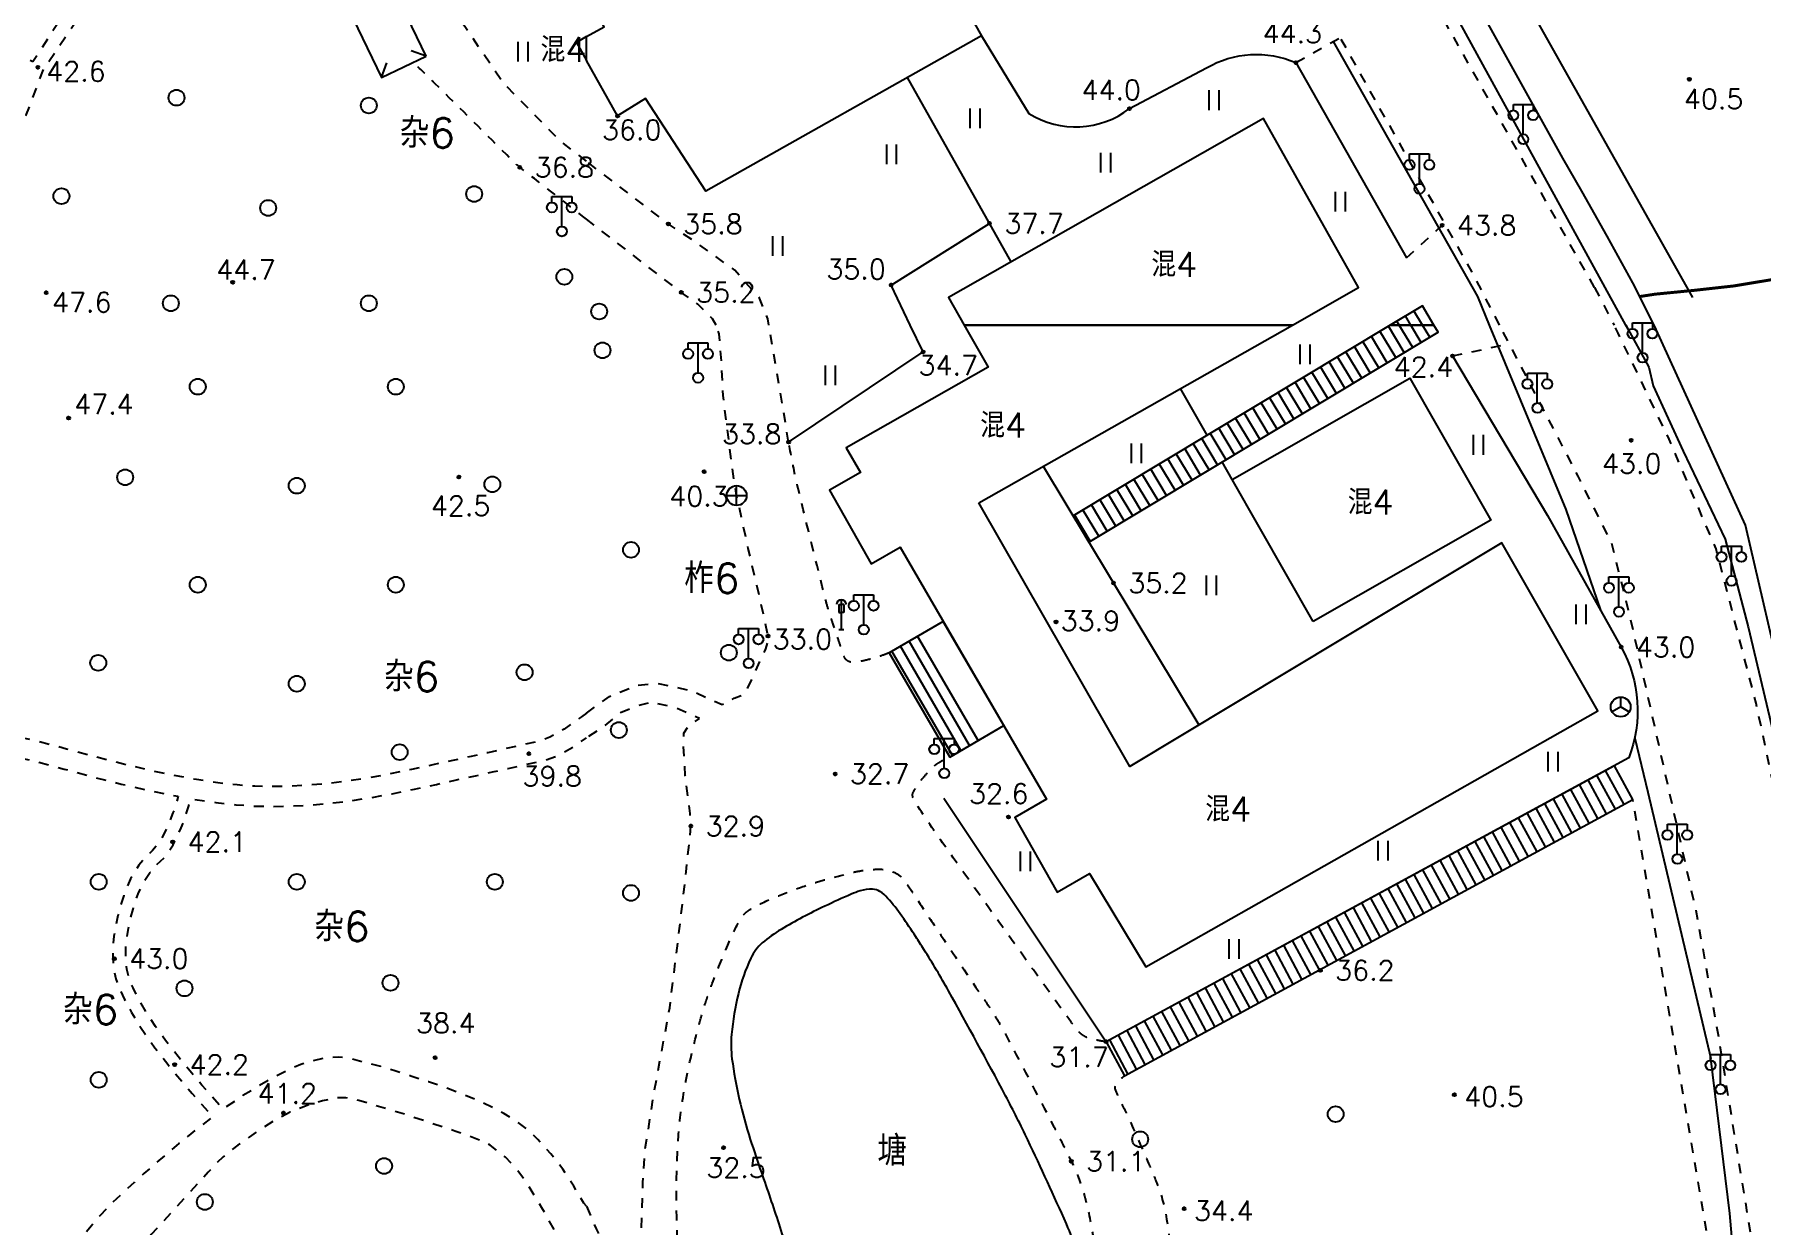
# Model space of a CAD drawing. Extents: x 115374 to 116875, y 149866 to 152432.
# Drawn here: x 115944.2 to 116118.7, y 151409.1 to 151529.3 of the extents above; entities that cross this region are included whole.
import ezdxf
from ezdxf.enums import TextEntityAlignment as Align

# ---------------------------------------------------------------- set-up
doc = ezdxf.new("R2010")
doc.units = 0
doc.header["$MEASUREMENT"] = 0
doc.header["$PDMODE"] = 32
doc.header["$PDSIZE"] = 0.3
doc.linetypes.add('X3', pattern=[5, 4, -1])
doc.linetypes.add('X6', pattern=[2, 1, -1])
doc.layers.get('0').update_dxf_attribs({"linetype": 'CONTINUOUS'})
for name, color, linetype in [('BOUND', 7, 'CONTINUOUS'), ('DLDW', 14, 'CONTINUOUS'), ('DLSS', 5, 'CONTINUOUS'), ('DMTZ', 5, 'CONTINUOUS'), ('GCD', 1, 'CONTINUOUS'), ('GXYZ', 2, 'CONTINUOUS'), ('JMD', 6, 'CONTINUOUS'), ('SXSS', 5, 'CONTINUOUS'), ('YZH', 2, 'CONTINUOUS'), ('ZBTZ', 5, 'CONTINUOUS')]:
    doc.layers.add(name, color=color, linetype=linetype)
doc.styles.add('HZ', font='rs.shx', dxfattribs={"bigfont": 'hztxt.shx'})
doc.linetypes.add('X35', pattern='A,2,[4,symbolt.shx,S=1,R=0,X=0,Y=0],2,[28,symbolt.shx,S=1,R=0,X=0,Y=0],1e-11', length=4)
doc.linetypes.add('X36', pattern='A,2,[4,symbolt.shx,S=1,R=180,X=0,Y=0],2,[28,symbolt.shx,S=1,R=180,X=0,Y=0],1e-11', length=4)
doc.linetypes.add('X49', pattern='A,0,[5,symbolt.shx,S=1,R=0,X=0,Y=0],-10', length=10)

# ---------------------------------------------------------------- blocks, each defined once
blk = doc.blocks.new('GC097')
for p, q in [((-1, 2.92), (-1, 3.52)), ((-1, 3.52), (1, 3.52)), ((0, 0.52), (0, 3.52)), ((1, 3.52), (1, 2.92))]:
    blk.add_line(p, q)
for centre in [(-1, 2.42), (1, 2.42), (0.01, 0)]:
    blk.add_circle(centre, 0.5)
blk = doc.blocks.new('GC122')
blk.add_circle((0, 0), 0.8)
blk = doc.blocks.new('GC121')
for p, q in [((-0.5, -0.64), (-0.5, 1.36)), ((-0.5, -0.64), (-0.5, 0.86)), ((0.5, -0.64), (0.5, 1.36))]:
    blk.add_line(p, q)
blk = doc.blocks.new('GC048')
for q in [(-0.87, -0.5), (0, 1), (0.87, -0.5)]:
    blk.add_line((0, 0), q)
blk.add_circle((0, 0), 1)
blk = doc.blocks.new('GC044')
for p, q in [((-1, 0), (1, 0)), ((0, -1), (0, 1))]:
    blk.add_line(p, q)
blk.add_circle((0, 0), 1)
blk = doc.blocks.new('GC802')
at = {"linetype": 'Continuous'}
for p, q in [((-0.25, 2.5), (0, 2.5)), ((-0.25, 2.5), (-0.25, 1.7)), ((0, 0), (0, 3)), ((0.25, 2.5), (0, 2.5)), ((0.25, 2.5), (0.25, 1.7)), ((-0.25, 1.7), (0, 1.7)), ((-0.25, 0), (0.25, 0)), ((0.25, 1.7), (0, 1.7))]:
    blk.add_line(p, q, dxfattribs=at)
blk.add_arc((0, 2.5), 0.5, 0, 180, dxfattribs=at)

msp = doc.modelspace()

# ---------------------------------------------------------------- linework, layer by layer
at = {"layer": 'BOUND', "linetype": 'Continuous', "flags": 128}
for points, elevation in [([(116085.59, 151500), (116084.42, 151501.95), (116081.17, 151500)], 43.55), ([(116081.17, 151500), (116049.14, 151480.74), (116050.74, 151478.07), (116086.02, 151499.28), (116085.59, 151500)], 43.55), ([(116036.68, 151456.36), (116042.14, 151459.54), (116036.02, 151470.07), (116030.56, 151466.9)], 32.72), ([(116054.32, 151424.18), (116105.67, 151452.07), (116103.81, 151455.49), (116052.49, 151427.61)], 31.53)]:
    msp.add_lwpolyline(points, close=True, dxfattribs=dict(at, elevation=elevation))
at = {"layer": 'DLSS', "linetype": 'X6', "flags": 128}
for points in [[(116101.81, 151503.79), (116028.23, 151634.54), (116027.88, 151635.64), (116027.65, 151636.73), (116027.83, 151637.76), (116029.06, 151640.65), (116037.28, 151666.03), (116039.01, 151670.37), (116040.69, 151673.57), (116044.73, 151680.35), (116046.88, 151683.41), (116049.27, 151685.98), (116051.72, 151687.66), (116067.59, 151691.21), (116085.16, 151695.33)], [(116092.22, 151500), (116089.45, 151505.34), (116076.12, 151529.03)], [(116101.81, 151503.79), (116103.78, 151500)], [(116000, 151460.81), (115999.49, 151460.42), (115997.73, 151459.19), (115996.29, 151458.37), (115995.17, 151457.95), (115990.03, 151456.8), (115988.35, 151456.43), (115986.5, 151456.02), (115984.49, 151455.58), (115982.32, 151455.1), (115980.1, 151454.65), (115977.95, 151454.26), (115975.87, 151453.94), (115973.86, 151453.7), (115971.92, 151453.52), (115970.04, 151453.42), (115968.24, 151453.38), (115966.5, 151453.42), (115964.71, 151453.55), (115962.75, 151453.77), (115960.62, 151454.09), (115958.33, 151454.51), (115955.86, 151455.03), (115953.23, 151455.65), (115950.43, 151456.37), (115947.46, 151457.18), (115944.48, 151457.97), (115941.64, 151458.61), (115938.94, 151459.09), (115936.38, 151459.42), (115935.84, 151459.46), (115935.85, 151459.58), (115937.26, 151484.73), (115937.06, 151498.34), (115937.33, 151500)], [(116000, 151460.81), (116002.33, 151462.49), (116005.07, 151463.63), (116007.23, 151463.81), (116010.64, 151463.05), (116013.69, 151461.67), (116014.92, 151462.3), (116016.02, 151462.76), (116016.68, 151464.19), (116017.1, 151465.1), (116017.96, 151466.99), (116018.1, 151467.3), (116018.33, 151468.03), (116018.33, 151468.58), (116017.9, 151470.66), (116016.34, 151477.42), (116015.35, 151481.93), (116015.16, 151482.78), (116014.89, 151484.31), (116013.79, 151492.88), (116013.6, 151496.72), (116013.38, 151499.12), (116013.09, 151500)], [(116410.68, 151447.64), (116408.95, 151444.63), (116381.79, 151404.47), (116372.12, 151387.39), (116366.31, 151370.94), (116362.42, 151357.36), (116358.07, 151346.57), (116348.8, 151336.09), (116341.59, 151329.87), (116328.25, 151315.55), (116321.19, 151306.01), (116317.14, 151301.4), (116314.74, 151298.01), (116311.89, 151293.55), (116308.61, 151287.02), (116305.66, 151281.6), (116301.9, 151270.24), (116298.12, 151250.7), (116293.24, 151223.93), (116292.72, 151212.63), (116292.14, 151210.08), (116291.33, 151207.09), (116284.68, 151198.58), (116276.28, 151192.71), (116202.41, 151159.06), (116196.14, 151159.57), (116189.44, 151163.15), (116174.12, 151182.43), (116168.72, 151190.7), (116164.31, 151196.75), (116159.77, 151203.39), (116157.2, 151208.66), (116155.44, 151211.22), (116153.95, 151214.75), (116151.19, 151222.3), (116149.99, 151224.93), (116149.33, 151227.96), (116147.86, 151245.2), (116147.68, 151249.44), (116147.07, 151270.11), (116145.6, 151279.58), (116144.55, 151287.11), (116135.68, 151325.36), (116135.35, 151326.6), (116133.6, 151336.37), (116132.68, 151340.71), (116131.19, 151350.72), (116130.56, 151360.27), (116128.55, 151399.04), (116127.98, 151405.16), (116125.11, 151424.42), (116120.11, 151452.51), (116118.13, 151461.81), (116114.08, 151477.4), (116109.35, 151488.46), (116104.2, 151499.18), (116103.78, 151500)], [(116000, 151411), (116000.96, 151408.72), (116002.02, 151406.72), (116004.31, 151403.18), (116004.73, 151402.86), (116005.09, 151402.8), (116005.22, 151402.86), (116005.36, 151403.13), (116005.45, 151403.7), (116005.47, 151405.1), (116005.49, 151407.17), (116005.7, 151413.38), (116005.88, 151416.5), (116006.81, 151422.42), (116008.4, 151431.04), (116009.37, 151438.83), (116010.06, 151444.76), (116010.44, 151448.35), (116010.53, 151449.39), (116010.46, 151450.65), (116009.97, 151454.51), (116009.77, 151457.86), (116009.84, 151458.77), (116010.27, 151459.46), (116011.4, 151460.26), (116008.82, 151461.41), (116006.47, 151461.88), (116005.12, 151461.52), (116003.42, 151460.82), (116001.84, 151459.53), (116000, 151458.32)], [(116000, 151411), (115999.74, 151411.31), (115999.22, 151412.13), (115998.7, 151413.03), (115998.15, 151413.89), (115997.59, 151414.73), (115997, 151415.53), (115996.39, 151416.29), (115995.09, 151417.74), (115994.41, 151418.41), (115993.64, 151419.06), (115992.72, 151419.72), (115991.65, 151420.36), (115990.43, 151421.01), (115989.06, 151421.65), (115987.54, 151422.29), (115985.87, 151422.93), (115984.05, 151423.56), (115982.24, 151424.15), (115980.63, 151424.66), (115979.21, 151425.1), (115976.09, 151425.92), (115975.42, 151426.03), (115974.95, 151426.07), (115974.18, 151426.02), (115973.36, 151425.91), (115972.07, 151425.61), (115971.13, 151425.3), (115969.99, 151424.82), (115967.88, 151423.72), (115965.28, 151422.17), (115963.28, 151420.8), (115962.09, 151422.15), (115961.15, 151423.24), (115960.28, 151424.26), (115959.48, 151425.22), (115958.74, 151426.12), (115958.08, 151426.97), (115957.47, 151427.75), (115956.46, 151429.16), (115955.58, 151430.5), (115954.83, 151431.8), (115954.21, 151433.05), (115953.95, 151433.65), (115953.74, 151434.28), (115953.58, 151434.95), (115953.49, 151435.68), (115953.45, 151436.45), (115953.48, 151437.28), (115953.57, 151438.15), (115953.72, 151439.07), (115953.93, 151440.04), (115954.19, 151441.01), (115954.47, 151441.9), (115954.79, 151442.71), (115955.14, 151443.46), (115955.52, 151444.14), (115955.94, 151444.74), (115956.38, 151445.28), (115957.34, 151446.22), (115957.8, 151446.81), (115958.24, 151447.5), (115958.66, 151448.3), (115959.06, 151449.21), (115959.44, 151450.22), (115959.8, 151451.34), (115960.03, 151452.16), (115960.41, 151452.09), (115962.57, 151451.77), (115964.58, 151451.55), (115966.42, 151451.42), (115968.22, 151451.38), (115970.09, 151451.42), (115972.01, 151451.52), (115974.01, 151451.7), (115976.06, 151451.94), (115978.19, 151452.26), (115980.37, 151452.66), (115982.62, 151453.12), (115984.83, 151453.61), (115986.88, 151454.06), (115988.77, 151454.48), (115990.5, 151454.86), (115992.08, 151455.21), (115993.51, 151455.53), (115995.88, 151456.06), (115997.08, 151456.5), (115998.6, 151457.35), (116000, 151458.32)], [(115917.03, 151455.33), (115921.32, 151456.03), (115922.72, 151456.28), (115924.25, 151456.55), (115925.91, 151456.86), (115927.71, 151457.19), (115929.64, 151457.47), (115931.72, 151457.59), (115933.95, 151457.56), (115936.32, 151457.38), (115938.83, 151457.06), (115941.49, 151456.58), (115944.3, 151455.94), (115947.25, 151455.16), (115950.2, 151454.35), (115952.99, 151453.64), (115955.62, 151453.03), (115958.1, 151452.51), (115958.75, 151452.4), (115958.57, 151451.76), (115958.23, 151450.72), (115957.86, 151449.77), (115957.47, 151448.92), (115957.06, 151448.16), (115956.63, 151447.5), (115956.17, 151446.93), (115955.22, 151445.98), (115954.77, 151445.43), (115954.35, 151444.79), (115953.95, 151444.07), (115953.59, 151443.27), (115953.25, 151442.38), (115952.95, 151441.4), (115952.67, 151440.35), (115952.43, 151439.27), (115952.27, 151438.26), (115952.17, 151437.29), (115952.14, 151436.38), (115952.18, 151435.53), (115952.29, 151434.72), (115952.46, 151433.98), (115952.7, 151433.28), (115953.31, 151431.94), (115954.04, 151430.57), (115954.89, 151429.17), (115955.86, 151427.75), (115956.41, 151427), (115957.03, 151426.2), (115957.71, 151425.34), (115958.46, 151424.42), (115959.28, 151423.44), (115960.16, 151422.4), (115961.11, 151421.3), (115962.23, 151420.03), (115961.16, 151419.21), (115960.02, 151418.3), (115958.83, 151417.33), (115957.6, 151416.29), (115956.4, 151415.26), (115955.3, 151414.3), (115954.31, 151413.41), (115953.42, 151412.59), (115951.94, 151411.19), (115950.88, 151410.07), (115949.95, 151408.99), (115948.88, 151407.66), (115948.29, 151406.9), (115947.66, 151406.09), (115947, 151405.21), (115946.29, 151404.27), (115945.58, 151403.34), (115944.89, 151402.49), (115943.54, 151401.03), (115942.25, 151399.87), (115941.63, 151399.41), (115940.43, 151398.71), (115939.28, 151398.15), (115938.17, 151397.73), (115937.1, 151397.43), (115936.07, 151397.26), (115935.02, 151397.18), (115933.92, 151397.18), (115932.21, 151397.33), (115931.65, 151397.45), (115931.12, 151397.62), (115930.64, 151397.86), (115930.19, 151398.17), (115929.79, 151398.54), (115929.42, 151398.97), (115929.09, 151399.47), (115928.53, 151400.64), (115928.01, 151401.96), (115927.5, 151403.41), (115927.25, 151404.18), (115927.01, 151404.99), (115926.77, 151405.84), (115926.52, 151406.74), (115926.27, 151407.73), (115926, 151408.81), (115925.71, 151409.98), (115925.41, 151411.24), (115925.1, 151412.58), (115924.78, 151414.02), (115924.44, 151415.54), (115924.1, 151417.13), (115923.77, 151418.78), (115923.44, 151420.49), (115923.12, 151422.25), (115922.81, 151424.06), (115922.5, 151425.93), (115922.2, 151427.86), (115921.9, 151429.84), (115921.61, 151431.8), (115921.33, 151433.69), (115921.06, 151435.48), (115920.8, 151437.2), (115920.55, 151438.83), (115920.31, 151440.38), (115920.07, 151441.84), (115919.85, 151443.22), (115919.56, 151444.78), (115919.13, 151446.79), (115918.56, 151449.24), (115917.85, 151452.14), (115917.03, 151455.33)], [(116000, 151403.62), (115999.03, 151405), (115998.36, 151406), (115997.13, 151407.97), (115996.01, 151409.91), (115995.49, 151410.83), (115994.07, 151413.16), (115993.65, 151413.79), (115992.86, 151414.83), (115991.83, 151415.94), (115990.25, 151417.18), (115989.08, 151417.72), (115986.71, 151418.59), (115981.72, 151420.25), (115976.99, 151421.69), (115975.7, 151421.95), (115974.88, 151421.94), (115973.33, 151421.65), (115972.09, 151421.29), (115970.08, 151420.49), (115968.7, 151419.78), (115967.31, 151418.93), (115965.93, 151417.97), (115964.78, 151417.15), (115963.29, 151416), (115962.39, 151415.09), (115961.77, 151414.43), (115956.03, 151408.13), (115951.77, 151403.49), (115948.54, 151400.11), (115946.97, 151398.56), (115945.58, 151397.37), (115944.12, 151396.32), (115943.36, 151395.85), (115941.79, 151395.02), (115939.05, 151393.86), (115941.66, 151389.59), (115947.76, 151379.85), (115950.36, 151375.93), (115951.23, 151374.74), (115952.25, 151373.65), (115953.25, 151372.9), (115954.37, 151372.25), (115956.3, 151371.43), (115958.27, 151370.72), (115960.52, 151369.77), (115961.95, 151369.02), (115962.78, 151368.43), (115963.53, 151367.75), (115964.2, 151367), (115965.29, 151365.45), (115966.09, 151363.96), (115966.82, 151362.46), (115967.91, 151360.47), (115968.96, 151358.67), (115970.17, 151356.63), (115971.03, 151355.1), (115971.79, 151353.63), (115972.23, 151352.36)]]:
    msp.add_lwpolyline(points, dxfattribs=at)
for points, elevation in [([(115971.42, 151541.32), (115969.55, 151541.55), (115964.14, 151542.16), (115960.62, 151542.4), (115957.27, 151542.05), (115955.5, 151541.03), (115953.62, 151538.81), (115950.8, 151535.27), (115946.62, 151530.53), (115944.08, 151526.59), (115939.52, 151528.74), (115936.08, 151530.32), (115931.01, 151532.56), (115927.7, 151534.17), (115924.96, 151536.55), (115924.45, 151537.03), (115923.69, 151537.47), (115922.67, 151537.75), (115921.79, 151537.86), (115919.83, 151538.19), (115918.14, 151538.58), (115915.84, 151539.25), (115914.24, 151539.82), (115912.92, 151540.37), (115910.67, 151541.45), (115909.39, 151542.16), (115907.75, 151543.18), (115905.66, 151544.68), (115904.23, 151545.85), (115902.94, 151547.17), (115901.58, 151548.48), (115900.14, 151549.61), (115898.1, 151550.88), (115896.21, 151551.76), (115895.7, 151551.96), (115896.32, 151555.96), (115896.98, 151560.13), (115897.64, 151564.23), (115898.03, 151566.63), (115899.98, 151578.36), (115900.98, 151584.17), (115903.4, 151597.84), (115904.56, 151604.16), (115906.21, 151612.94), (115909.31, 151628.78), (115911, 151635.07), (115913.5, 151643.04), (115915.17, 151649.61), (115918.38, 151660.05), (115921.28, 151667.66), (115923.24, 151672.19), (115925.14, 151676.22), (115928.18, 151680.77), (115929.45, 151682.5), (115932.79, 151682.1)], 41.82), ([(115937.33, 151500), (115938.94, 151507.42), (115941.66, 151516.55), (115945.16, 151525.85), (115948.5, 151530.77), (115951.79, 151534.43), (115956.24, 151539.88), (115960.74, 151541.08), (115966.17, 151540.65), (115972.09, 151539.93)], 41.82), ([(116000, 151516.54), (115997.39, 151518.55), (115991.6, 151524.44), (115987.18, 151530.93), (115987.49, 151531.61), (115988.81, 151532.86), (115990.01, 151533.63), (115991.35, 151534.22)], 33.78), ([(116071.63, 151526.51), (116076.12, 151529.03)], 44.32), ([(116018.42, 151500), (116018.31, 151500.62), (116017.46, 151502.73), (116014.98, 151505.53), (116011.34, 151508.16), (116008.26, 151510.21), (116000, 151516.54)], 33.78), ([(116013.09, 151500), (116012.72, 151500.63), (116011.24, 151502.12), (116009.57, 151503.3), (116007.8, 151504.66), (116003.06, 151508.33), (116000, 151510.7)], 32.93), ([(116082.82, 151506.78), (116086.42, 151510.08), (116086.63, 151510.34)], 43.77), ([(116020.41, 151488.18), (116018.79, 151497.85), (116018.42, 151500)], 33.78), ([(116175.82, 151158.15), (116178.2, 151156.2), (116178.41, 151160.66), (116159.83, 151186.18), (116147.25, 151206.03), (116142.69, 151217.89), (116139.9, 151225.86), (116139.62, 151227.88), (116138.38, 151238.73), (116137.61, 151246.46), (116137.46, 151253.69), (116136.79, 151262.08), (116136.57, 151269.05), (116135.57, 151275.26), (116133.69, 151286.46), (116130.64, 151301.25), (116124.25, 151332.26), (116123.29, 151337.72), (116120.69, 151357.61), (116117.93, 151406.06), (116114.36, 151428.08), (116112.07, 151440.86), (116105.33, 151470.86), (116103.53, 151477.99), (116100.16, 151484.73), (116092.22, 151500)], 8.31), ([(116087.46, 151496.88), (116092.88, 151498.05), (116093.24, 151498.12)], 42.38), ([(116113.81, 151386.56), (116113.87, 151388.64), (116113.54, 151406.02), (116105.67, 151452.07)], 41.49)]:
    msp.add_lwpolyline(points, dxfattribs=dict(at, elevation=elevation))
at = {"layer": 'DLSS', "linetype": 'Continuous', "flags": 128}
for points in [[(116107.82, 151500), (116105.68, 151504.27), (116103.07, 151508.97), (116100.52, 151513.52), (116098.61, 151516.87), (116087.23, 151537.36), (116077.98, 151553.26), (116069.92, 151567.77), (116055.58, 151593.64), (116048.38, 151606.11), (116040.6, 151619.84), (116029.2, 151640.47)], [(116219.87, 151168.54), (116216.22, 151167.41), (116213, 151166.16), (116207.32, 151163.94), (116201.84, 151162.32), (116197.07, 151162.71), (116192.19, 151165.31), (116172.06, 151192.22), (116158.5, 151213.73), (116156, 151221.55), (116154.29, 151227.32), (116151.61, 151244.63), (116150.07, 151273.87), (116135.91, 151345.24), (116132.85, 151383.91), (116129.55, 151420.16), (116125.33, 151444.11), (116117.07, 151479.78), (116108.05, 151499.54), (116107.82, 151500)]]:
    msp.add_lwpolyline(points, dxfattribs=at)
at = {"layer": 'DLSS', "linetype": 'X3', "const_width": 0.3, "elevation": 34.92, "flags": 128}
msp.add_lwpolyline([(116106.38, 151502.88), (116107.93, 151503.12), (116111.91, 151503.51), (116115.87, 151503.95), (116119.84, 151504.61), (116123.81, 151505.25), (116126.78, 151505.5), (116128.82, 151505.44), (116130.78, 151505.17), (116134.7, 151504.33), (116138.62, 151503.39), (116142.8, 151502.62), (116147.47, 151501.94), (116149.78, 151501.83), (116153.77, 151501.61), (116155.76, 151501.6), (116158.38, 151501.77), (116162.35, 151502.35), (116166.26, 151503.25), (116168.35, 151503.92), (116171.12, 151505.05), (116173.87, 151506.27), (116175.78, 151507.13), (116178.54, 151508.3), (116181.3, 151509.48), (116184.02, 151510.74), (116186.84, 151512.27), (116189.49, 151513.69), (116191.31, 151514.51), (116192.4, 151514.9), (116194.36, 151515.39), (116198.44, 151516.04), (116201.41, 151516.62), (116202.35, 151516.91), (116203.24, 151517.27), (116204.32, 151517.89), (116205.08, 151518.5), (116206.45, 151519.97), (116207.11, 151520.76), (116207.77, 151521.54), (116208.45, 151522.29), (116209.5, 151523.22), (116210.31, 151523.74), (116211.17, 151524.16), (116213.02, 151524.79), (116215.98, 151525.44), (116220.03, 151526.21), (116222.01, 151526.73), (116224.88, 151527.8), (116226.77, 151528.47), (116227.71, 151528.71), (116228.52, 151528.83), (116229.48, 151528.87), (116230.45, 151528.8), (116232.41, 151528.45), (116236.37, 151527.39), (116238.35, 151526.9), (116240.33, 151526.61), (116241.17, 151526.59), (116242.15, 151526.65), (116244.11, 151527.01), (116248, 151528.16), (116249.95, 151528.69), (116252.01, 151529.04), (116252.99, 151529.09), (116254.95, 151528.97), (116257.91, 151528.48), (116261.86, 151527.57), (116265.28, 151526.81), (116269.28, 151526.12), (116273.27, 151525.67), (116276.25, 151525.57), (116278.07, 151525.7), (116280.01, 151526.05), (116283.86, 151527.14), (116287.68, 151528.22), (116291.64, 151529.03), (116295.63, 151529.55), (116298.63, 151529.67), (116300.62, 151529.54), (116301.99, 151529.3), (116304.96, 151528.76), (116305.65, 151528.74), (116306.62, 151528.81), (116308.58, 151529.25), (116312.39, 151530.26), (116316.32, 151530.96), (116319.86, 151531.42), (116323.83, 151531.95), (116327.19, 151532.62), (116331.05, 151533.67), (116333.5, 151534.24), (116335.48, 151534.55), (116337.68, 151534.71), (116339.71, 151534.62), (116340.7, 151534.48), (116342.17, 151534.09), (116343.09, 151533.71), (116345.73, 151532.27), (116346.44, 151531.89)], dxfattribs=at)
at = {"layer": 'DLSS', "linetype": 'X6', "elevation": 32.93, "flags": 128}
msp.add_lwpolyline([(116000, 151510.7, -0.000184), (115993.51, 151515.73, -0.010299), (115993.26, 151515.93, -0.021576), (115992.43, 151516.7, 0.00224), (115984.68, 151524.4, 0.000448), (115984.19, 151524.89, 0.000133), (115982.51, 151526.54)], format="xyb", dxfattribs=at)
at = {"layer": 'DLSS', "linetype": 'X6', "flags": 128}
for points in [[(116030.56, 151466.9, -0.016691), (116029.64, 151466.54, -0.01974), (116028.84, 151466.3, -0.014782), (116027.37, 151465.96, -0.052181), (116026.94, 151465.92, -0.143192), (116026.33, 151466.11, -0.168567), (116026, 151466.54, -0.000011), (116025.75, 151467.3, 0.000007), (116025.41, 151468.31, 0.000001), (116024.88, 151469.9, -0.000003), (116024.52, 151470.97, -0.018672), (116024.17, 151472.19, -0.002027), (116021.36, 151483.51, -0.010017), (116021.1, 151484.65, -0.003244), (116020.41, 151488.18)], [(116052.49, 151427.61, -0.010479), (116051.97, 151427.68, -0.016233), (116051.64, 151427.75, -0.007969), (116050.81, 151427.95, -0.023887), (116050.54, 151428.04, -0.072387), (116050.09, 151428.29, -0.059525), (116049.63, 151428.72, -0.01418), (116048.94, 151429.6, -0.002456), (116045.13, 151434.86, -0.000892), (116041.72, 151439.62, -0.000526), (116035.96, 151447.71, -0.012183), (116033.15, 151451.87, -0.103289), (116032.94, 151452.43, -0.164622), (116033, 151452.82, -0.043965), (116033.78, 151454, -0.017379), (116034.46, 151454.79, -0.0186), (116035.14, 151455.49, -0.059406), (116035.6, 151455.82, -0.033828), (116036.68, 151456.36)], [(116054.82, 151387.99, 0.01479), (116056.48, 151391.56, 0.020179), (116057.51, 151394.26, 0.00261), (116058.43, 151397.06, 0.010458), (116058.64, 151397.77, 0.050005), (116059.03, 151400.03, 0.025743), (116059.12, 151404.48, 0.034063), (116058.57, 151410, 0.054754), (116057.62, 151413.33, 0.005203), (116056.8, 151415.3, 0.002525), (116055.03, 151419.34, 0.013988), (116054.01, 151421.48, -0.023241), (116053.41, 151422.78, -0.244064), (116053.45, 151423.2, -0.073647), (116054.32, 151424.18)]]:
    msp.add_lwpolyline(points, format="xyb", dxfattribs=at)
msp.add_lwpolyline([(116031.18, 151347.36), (116031.18, 151347.36, -0.047115), (116030.32, 151347.42, -0.090701), (116029.9, 151347.57, -0.030857), (116028.97, 151348.19, -0.037617), (116028.29, 151348.8, -0.0185), (116027.9, 151349.23, -0.009944), (116027.23, 151350.07, -0.061524), (116025.15, 151353.59, -0.046421), (116023.46, 151358.73, -0.013877), (116022.53, 151363.33, -0.012966), (116021.81, 151368.3, -0.024312), (116021.63, 151370.98, 0.052985), (116021.47, 151372.2, 0.075055), (116020.1, 151375.61, -0.031215), (116016.13, 151383.45, -0.000247), (116012.2, 151392.56, -0.001676), (116011.63, 151393.91, -0.000899), (116011.23, 151394.85, -0.001062), (116010.9, 151395.65, -0.029629), (116010.39, 151397.11, -0.024294), (116009.97, 151398.96, -0.014996), (116009.67, 151401.02, -0.01117), (116009.41, 151403.79, -0.002223), (116009.35, 151404.69, -0.001155), (116009.25, 151406.41, -0.013332), (116009.08, 151411.73, -0.013776), (116009.2, 151416.88, -0.024981), (116009.65, 151421.33, -0.020829), (116010.67, 151426.6, -0.007156), (116011.41, 151429.51, -0.010964), (116011.96, 151431.39, -0.015401), (116012.7, 151433.5, -0.008248), (116014.27, 151437.38, -0.022145), (116015.44, 151439.83, -0.069826), (116015.95, 151440.54, -0.062984), (116016.5, 151440.97, -0.030523), (116017.77, 151441.65, -0.015764), (116020.39, 151442.75, -0.016183), (116023, 151443.66, -0.008756), (116024.8, 151444.18, -0.007737), (116026.84, 151444.71, -0.027482), (116028.12, 151444.94, -0.025994), (116029.49, 151445.04, -0.11337), (116031.13, 151444.7, -0.137056), (116032.19, 151443.8, -0.004789), (116033.36, 151442.04, 0.003036), (116035.19, 151439.27, 0.002071), (116039.93, 151432.22, -0.007306), (116041.26, 151430.21, -0.019872), (116042.14, 151428.7, -0.003196), (116047.16, 151419.09, -0.001747), (116048.14, 151417.18, -0.002049), (116048.96, 151415.54, -0.042271), (116050.15, 151412.53, -0.033192), (116051.06, 151408.52, -0.022422), (116051.26, 151406.82, -0.012542), (116051.39, 151403.76, -0.033438), (116051.19, 151399.64, -0.058515), (116050.65, 151397.35, -0.102877), (116049.43, 151395.38, 0.092978), (116048.05, 151393.23, 0.020013), (116044.24, 151382.72, -0.01267), (116038.46, 151366.04, -0.000223), (116033.99, 151354.13, -0.001531), (116033.33, 151352.4, -0.003472), (116032.5, 151350.27, -0.003437), (116031.63, 151348.13, -0.033636), (116031.57, 151348.01, -0.006039), (116031.18, 151347.36)], format="xyb", close=True, dxfattribs=at)
at = {"layer": 'DMTZ', "linetype": 'X35', "flags": 128}
for points, elevation in [([(116076.72, 151563.64), (116084.09, 151551.86), (116111.72, 151502.79)], 8.3), ([(116042.89, 151506.39), (116032.42, 151525)], 37.67), ([(116004.64, 151521.98), (116004.6, 151522.05)], 39.47), ([(116062.67, 151488.88), (116060, 151493.6)], 35.2)]:
    msp.add_lwpolyline(points, dxfattribs=dict(at, elevation=elevation))
at = {"layer": 'DMTZ', "linetype": 'X36', "flags": 128}
for points, elevation in [([(116039.9, 151529.21), (116044.68, 151521.36, 0.310312), (116054.84, 151521.86), (116062.62, 151525.97, -0.240829), (116071.63, 151526.51), (116082.82, 151506.78)], 46.81), ([(116087.46, 151496.88), (116097.05, 151480.78), (116104.49, 151467.47, -0.223855), (116105.27, 151456.29), (116052.49, 151427.61)], 42.38)]:
    msp.add_lwpolyline(points, format="xyb", dxfattribs=dict(at, elevation=elevation))
for points, elevation in [([(116032.7, 151500), (116030.77, 151504.04), (116040.71, 151510.26)], 33.78), ([(116020.41, 151488.18), (116033.99, 151497.28), (116032.7, 151500)], 33.78), ([(116046.13, 151485.74), (116061.84, 151459.61)], 35.2), ([(116065.22, 151484.39), (116064.21, 151486.17)], 35.2), ([(116036.1, 151452.2), (116052.49, 151427.61)], 35.2)]:
    msp.add_lwpolyline(points, dxfattribs=dict(at, elevation=elevation))
at = {"layer": 'GCD', "linetype": 'Continuous'}
for p in [(115944.57, 151526.04, 42.6), (116071.63, 151526.51, 44.32), (116111.38, 151524.82, 40.5), (116003.14, 151521.13, 36.01), (116054.84, 151521.86, 44), (115993.26, 151515.93, 36.83), (116008.26, 151510.21, 35.8), (116040.71, 151510.26, 37.67), (116086.42, 151510.08, 43.8), (115945.41, 151503.26, 47.58), (115964.26, 151504.33, 44.7), (116009.57, 151503.3, 35.23), (116030.77, 151504.04, 35), (116033.99, 151497.28, 34.67), (116087.46, 151496.88, 42.38), (115947.69, 151490.6, 47.36), (116020.41, 151488.18, 33.78), (116105.51, 151488.37, 43), (115987.11, 151484.65, 42.53), (116011.87, 151485.19, 40.3), (116053.22, 151473.94, 35.2), (116047.42, 151470.01, 33.88), (116018.33, 151468.58, 32.98), (116104.49, 151467.47, 43), (115994.16, 151456.7, 39.8), (116025.1, 151454.67, 32.68), (116010.53, 151449.39, 32.92), (116042.61, 151450.31, 32.62), (115958.2, 151447.8, 42.13), (115952.3, 151436, 42.97), (116074.11, 151434.82, 36.15), (116052.49, 151427.61, 31.74), (115958.4, 151425.3, 42.17), (115984.7, 151426, 38.38), (116087.65, 151422.26, 40.5), (115969.4, 151420.4, 41.22), (116013.84, 151416.91, 32.5), (116048.96, 151415.54, 31.12), (116060.36, 151410.74, 34.4)]:
    msp.add_point(p, dxfattribs=at)
at = {"layer": 'JMD', "linetype": 'Continuous'}
for p, q in [((115983.8, 151527.17, 37.56), (115982.29, 151527.69, 37.56)), ((115979.3, 151524.99, 37.56), (115979.83, 151526.5, 37.56))]:
    msp.add_line(p, q, dxfattribs=at)
at = {"layer": 'JMD', "linetype": 'Continuous', "flags": 128}
for points in [[(116000, 151576.76), (116025.73, 151591.28), (116027.28, 151588.55), (116029.45, 151589.77), (116054.58, 151545.13), (116036.63, 151535.02), (116039.9, 151529.21), (116012.06, 151513.54), (116005.94, 151522.88), (116003.14, 151521.13), (116000, 151526.71), (116000, 151529.13), (116001.78, 151530.13), (116000, 151533.29)], [(115983.8, 151527.17), (115975.17, 151545.04), (115970.67, 151542.87), (115979.3, 151524.99), (115983.8, 151527.17)], [(116000, 151529.13), (115998.97, 151528.55), (116000, 151526.71)], [(116071.29, 151500), (116077.98, 151503.79), (116068.36, 151520.86), (116036.55, 151502.79), (116038.14, 151500)], [(116039.63, 151482.06), (116071.29, 151500), (116038.14, 151500), (116040.55, 151495.75), (116026.23, 151487.61), (116027.66, 151485.1), (116024.54, 151483.32), (116028.74, 151475.89), (116031.68, 151477.55), (116046.46, 151452.12), (116043.25, 151450.25), (116047.52, 151442.72), (116050.81, 151444.62), (116056.5, 151435.17), (116102.14, 151461.03), (116092.45, 151478.02), (116054.87, 151455.42)], [(116073.39, 151470.05), (116065.22, 151484.39), (116083.17, 151494.62), (116091.34, 151480.29)]]:
    msp.add_lwpolyline(points, close=True, dxfattribs=at)
at = {"layer": 'SXSS', "linetype": 'Continuous', "flags": 128}
msp.add_lwpolyline([(116050.51, 151403.32, 0.043302), (116048.47, 151409.22, 0.005957), (116044.57, 151417.69, 0.011114), (116042.32, 151422.16, 0.005232), (116036.56, 151432.75, 0.01296), (116034.08, 151436.93, 0.006574), (116033.26, 151438.21, 0.003987), (116031.86, 151440.28, 0.031015), (116030.41, 151442.12, 0.070944), (116029.63, 151442.78, 0.133117), (116028.88, 151443.01, 0.082746), (116027.64, 151442.85, 0.027118), (116026.74, 151442.51, 0.008878), (116024.06, 151441.3, 0.022099), (116019.64, 151438.96, 0.047498), (116017.75, 151437.59, 0.10227), (116016.59, 151436.05, 0.05188), (116015.34, 151432.49, 0.03406), (116014.64, 151428.35, 0.058482), (116014.69, 151425.9, 0.022081), (116015.43, 151421.81, 0.021749), (116016.54, 151417.74, 0.005999), (116017.66, 151414.4, -0.003852), (116019.42, 151409.21, -0.029499), (116020.87, 151403.77, 0.050552)], format="xyb", dxfattribs=at)
at = {"layer": 'YZH', "linetype": 'Continuous'}
for p, q in [((116084.42, 151500, 42.38), (116083.56, 151501.43, 42.38)), ((116082.59, 151497.22, 42.38), (116080.99, 151499.89, 42.38)), ((116082.09, 151500, 42.38), (116081.84, 151500.4, 42.38)), ((116083.45, 151497.74, 42.38), (116082.09, 151500, 42.38)), ((116083.25, 151500, 42.38), (116082.7, 151500.92, 42.38)), ((116084.31, 151498.25, 42.38), (116083.25, 151500, 42.38)), ((116085.16, 151498.77, 42.38), (116084.42, 151500, 42.38)), ((116079.16, 151495.16, 42.38), (116077.56, 151497.83, 42.38)), ((116080.02, 151495.68, 42.38), (116078.42, 151498.34, 42.38)), ((116080.88, 151496.19, 42.38), (116079.27, 151498.86, 42.38)), ((116081.73, 151496.71, 42.38), (116080.13, 151499.37, 42.38)), ((116076.59, 151493.61, 42.38), (116074.99, 151496.28, 42.38)), ((116077.45, 151494.13, 42.38), (116075.85, 151496.8, 42.38)), ((116078.31, 151494.64, 42.38), (116076.7, 151497.31, 42.38)), ((116074.02, 151492.07, 42.38), (116072.42, 151494.74, 42.38)), ((116074.88, 151492.58, 42.38), (116073.27, 151495.25, 42.38)), ((116075.73, 151493.1, 42.38), (116074.13, 151495.77, 42.38)), ((116070.59, 151490.01, 42.38), (116068.99, 151492.67, 42.38)), ((116071.45, 151490.52, 42.38), (116069.85, 151493.19, 42.38)), ((116072.31, 151491.04, 42.38), (116070.7, 151493.71, 42.38)), ((116073.16, 151491.55, 42.38), (116071.56, 151494.22, 42.38)), ((116068.02, 151488.46, 42.38), (116066.42, 151491.13, 42.38)), ((116068.88, 151488.98, 42.38), (116067.28, 151491.64, 42.38)), ((116069.74, 151489.49, 42.38), (116068.13, 151492.16, 42.38)), ((116064.59, 151486.4, 42.38), (116062.99, 151489.07, 42.38)), ((116065.45, 151486.92, 42.38), (116063.85, 151489.58, 42.38)), ((116066.31, 151487.43, 42.38), (116064.7, 151490.1, 42.38)), ((116067.16, 151487.95, 42.38), (116065.56, 151490.61, 42.38)), ((116062.02, 151484.85, 42.38), (116060.42, 151487.52, 42.38)), ((116062.88, 151485.37, 42.38), (116061.28, 151488.04, 42.38)), ((116063.74, 151485.88, 42.38), (116062.13, 151488.55, 42.38)), ((116059.45, 151483.31, 42.38), (116057.85, 151485.98, 42.38)), ((116060.31, 151483.82, 42.38), (116058.7, 151486.49, 42.38)), ((116061.17, 151484.34, 42.38), (116059.56, 151487.01, 42.38)), ((116056.02, 151481.25, 42.38), (116054.42, 151483.91, 42.38)), ((116056.88, 151481.76, 42.38), (116055.28, 151484.43, 42.38)), ((116057.74, 151482.28, 42.38), (116056.13, 151484.95, 42.38)), ((116058.59, 151482.79, 42.38), (116056.99, 151485.46, 42.38)), ((116053.45, 151479.7, 42.38), (116051.85, 151482.37, 42.38)), ((116054.31, 151480.22, 42.38), (116052.71, 151482.88, 42.38)), ((116055.17, 151480.73, 42.38), (116053.56, 151483.4, 42.38)), ((116050.88, 151478.16, 42.38), (116049.28, 151480.82, 42.38)), ((116051.74, 151478.67, 42.38), (116050.13, 151481.34, 42.38)), ((116052.6, 151479.19, 42.38), (116050.99, 151481.85, 42.38)), ((116039.55, 151458.03, 32.67), (116033.43, 151468.56, 32.72)), ((116036.96, 151456.53, 32.67), (116030.84, 151467.06, 32.72)), ((116037.82, 151457.03, 32.67), (116031.7, 151467.56, 32.72)), ((116038.69, 151457.53, 32.67), (116032.57, 151468.06, 32.72)), ((116103.91, 151451.11, 42.62), (116102.05, 151454.54, 42.62)), ((116104.79, 151451.59, 42.62), (116102.93, 151455.01, 42.62)), ((116100.39, 151449.2, 42.62), (116098.53, 151452.63, 42.62)), ((116101.27, 151449.68, 42.62), (116099.41, 151453.1, 42.62)), ((116102.15, 151450.16, 42.62), (116100.29, 151453.58, 42.62)), ((116103.03, 151450.63, 42.62), (116101.17, 151454.06, 42.62)), ((116096.87, 151447.29, 42.62), (116095.02, 151450.72, 42.62)), ((116097.75, 151447.77, 42.62), (116095.9, 151451.19, 42.62)), ((116098.63, 151448.25, 42.62), (116096.78, 151451.67, 42.62)), ((116099.51, 151448.72, 42.62), (116097.66, 151452.15, 42.62)), ((116094.24, 151445.86, 42.62), (116092.38, 151449.28, 42.62)), ((116095.12, 151446.34, 42.62), (116093.26, 151449.76, 42.62)), ((116096, 151446.81, 42.62), (116094.14, 151450.24, 42.62)), ((116090.72, 151443.95, 42.62), (116088.87, 151447.37, 42.62)), ((116091.6, 151444.43, 42.62), (116089.75, 151447.85, 42.62)), ((116092.48, 151444.9, 42.62), (116090.63, 151448.33, 42.62)), ((116093.36, 151445.38, 42.62), (116091.5, 151448.81, 42.62)), ((116087.2, 151442.04, 42.62), (116085.35, 151445.46, 42.62)), ((116088.08, 151442.52, 42.62), (116086.23, 151445.94, 42.62)), ((116088.96, 151442.99, 42.62), (116087.11, 151446.42, 42.62)), ((116089.84, 151443.47, 42.62), (116087.99, 151446.9, 42.62)), ((116084.57, 151440.61, 42.62), (116082.72, 151444.03, 42.62)), ((116085.45, 151441.08, 42.62), (116083.6, 151444.51, 42.62)), ((116086.32, 151441.56, 42.62), (116084.48, 151444.99, 42.62)), ((116081.05, 151438.7, 42.62), (116079.2, 151442.12, 42.62)), ((116081.93, 151439.17, 42.62), (116080.08, 151442.6, 42.62)), ((116082.81, 151439.65, 42.62), (116080.96, 151443.08, 42.62)), ((116083.69, 151440.13, 42.62), (116081.84, 151443.55, 42.62)), ((116077.53, 151436.79, 42.62), (116075.69, 151440.21, 42.62)), ((116078.41, 151437.26, 42.62), (116076.57, 151440.69, 42.62)), ((116079.29, 151437.74, 42.62), (116077.45, 151441.17, 42.62)), ((116080.17, 151438.22, 42.62), (116078.32, 151441.65, 42.62)), ((116074.9, 151435.35, 42.62), (116073.05, 151438.78, 42.62)), ((116075.78, 151435.83, 42.62), (116073.93, 151439.26, 42.62)), ((116076.65, 151436.31, 42.62), (116074.81, 151439.74, 42.62)), ((116071.38, 151433.44, 42.62), (116069.54, 151436.87, 42.62)), ((116072.26, 151433.92, 42.62), (116070.42, 151437.35, 42.62)), ((116073.14, 151434.4, 42.62), (116071.29, 151437.83, 42.62)), ((116074.02, 151434.88, 42.62), (116072.17, 151438.3, 42.62)), ((116067.86, 151431.53, 42.62), (116066.02, 151434.96, 42.62)), ((116068.74, 151432.01, 42.62), (116066.9, 151435.44, 42.62)), ((116069.62, 151432.49, 42.62), (116067.78, 151435.92, 42.62)), ((116070.5, 151432.97, 42.62), (116068.66, 151436.39, 42.62)), ((116065.23, 151430.1, 42.62), (116063.39, 151433.53, 42.62)), ((116066.1, 151430.58, 42.62), (116064.27, 151434.01, 42.62)), ((116066.98, 151431.06, 42.62), (116065.14, 151434.48, 42.62)), ((116061.71, 151428.19, 42.62), (116059.87, 151431.62, 42.62)), ((116062.59, 151428.67, 42.62), (116060.75, 151432.1, 42.62)), ((116063.47, 151429.15, 42.62), (116061.63, 151432.57, 42.62)), ((116064.35, 151429.62, 42.62), (116062.51, 151433.05, 42.62)), ((116059.07, 151426.76, 42.62), (116057.24, 151430.19, 42.62)), ((116059.95, 151427.24, 42.62), (116058.11, 151430.67, 42.62)), ((116060.83, 151427.71, 42.62), (116058.99, 151431.14, 42.62)), ((116055.55, 151424.85, 42.62), (116053.72, 151428.28, 42.62)), ((116056.43, 151425.33, 42.62), (116054.6, 151428.76, 42.62)), ((116057.31, 151425.8, 42.62), (116055.48, 151429.23, 42.62)), ((116058.19, 151426.28, 42.62), (116056.36, 151429.71, 42.62)), ((116054.68, 151424.37, 42.62), (116052.84, 151427.8, 42.62))]:
    msp.add_line(p, q, dxfattribs=at)
at = {"layer": 'YZH', "linetype": 'Continuous', "flags": 128}
for points, elevation in [([(116085.59, 151500), (116084.42, 151501.95), (116081.17, 151500)], 43.55), ([(116081.17, 151500), (116049.14, 151480.74)], 43.55), ([(116050.74, 151478.07), (116086.02, 151499.28), (116085.59, 151500)], 43.55), ([(116036.68, 151456.36), (116042.14, 151459.54), (116036.02, 151470.07), (116030.56, 151466.9)], 32.72), ([(116054.32, 151424.18), (116105.67, 151452.07), (116103.81, 151455.49), (116052.49, 151427.61)], 31.53)]:
    msp.add_lwpolyline(points, dxfattribs=dict(at, elevation=elevation))
at = {"layer": 'ZBTZ', "linetype": 'X49', "flags": 128}
for points, elevation in [([(116104.98, 151500), (116086.16, 151534.33), (116033.66, 151627.98)], 8.3), ([(116075.4, 151528.63), (116089.98, 151502.88), (116091.17, 151500)], 8.3), ([(116091.17, 151500), (116098.92, 151481.37), (116102.42, 151471.19)], 8.31), ([(116105.31, 151499.4), (116104.98, 151500)], 8.31), ([(116104.98, 151500), (116107.28, 151495.76), (116107.72, 151493.87), (116110.76, 151487.27), (116114.99, 151478.39), (116117.34, 151469.53), (116119.48, 151460.44), (116122.11, 151449.02), (116123.64, 151439.36), (116124.51, 151432.22), (116128.68, 151407.93), (116129.28, 151398.22), (116129.9, 151389.68), (116130.3, 151379.95), (116131.15, 151369.55), (116131.64, 151358.11), (116132.84, 151348.11), (116134.12, 151338.3), (116135.85, 151330.56), (116138.04, 151320.85), (116140.28, 151311.6), (116142.44, 151299.91), (116144.73, 151289.64), (116148.02, 151271.2), (116148.5, 151261), (116148.71, 151251.86), (116149.56, 151241.68), (116149.64, 151241.62), (116150.94, 151231.18), (116152.65, 151221.29), (116159.84, 151205.78), (116167.2, 151193.87), (116176.4, 151181.81), (116182.35, 151172.99)], 8.31), ([(116105.87, 151458.26), (116107.19, 151452.83), (116113.55, 151425.93)], 8.31), ([(116120.92, 151348.33), (116117.95, 151370.96), (116116.66, 151396.66), (116115.46, 151410.28), (116113.55, 151425.93)], 49.38)]:
    msp.add_lwpolyline(points, dxfattribs=dict(at, elevation=elevation))

# ---------------------------------------------------------------- block references
at = {"layer": 'DLDW', "linetype": 'Continuous'}
for name, p in [('GC097', (116094.61, 151518.77, 52.1)), ('GC097', (116084.12, 151513.76, 52.73)), ('GC097', (115997.5, 151509.46, 36.39)), ('GC097', (116106.65, 151496.71, 51.53)), ('GC097', (116011.26, 151494.67, 34.56)), ('GC097', (116096.03, 151491.63, 51.61)), ('GC097', (116115.64, 151474.16, 51.14)), ('GC097', (116104.27, 151471.04, 51.25)), ('GC802', (116025.74, 151469.26, 32.93)), ('GC097', (116027.99, 151469.23, 33.05)), ('GC097', (116016.36, 151465.83)), ('GC097', (116036.12, 151454.73, 32.63)), ('GC097', (116110.17, 151446.07, 53.52)), ('GC097', (116114.53, 151422.81, 50.29))]:
    msp.add_blockref(name, p, dxfattribs=at)
at = {"layer": 'GXYZ', "linetype": 'Continuous'}
for name, p in [('GC044', (116015.16, 151482.78, 33.56)), ('GC048', (116104.45, 151461.43, 51.08))]:
    msp.add_blockref(name, p, dxfattribs=at)
at = {"layer": 'ZBTZ', "linetype": 'Continuous'}
for name, p in [('GC121', (115993.6, 151527.25)), ('GC122', (115958.58, 151522.96)), ('GC122', (115978.01, 151522.17)), ('GC121', (116063.39, 151522.35)), ('GC121', (116039.24, 151520.52)), ('GC121', (116030.82, 151516.88)), ('GC121', (116052.44, 151516.04)), ('GC122', (115946.96, 151513.02)), ('GC122', (115988.65, 151513.24)), ('GC121', (116076.16, 151512.11)), ('GC122', (115967.84, 151511.83)), ('GC121', (116019.31, 151507.62)), ('GC122', (115997.76, 151504.87)), ('GC122', (115958.01, 151502.2)), ('GC122', (115978.01, 151502.2)), ('GC122', (116001.28, 151501.37)), ('GC122', (116001.61, 151497.45)), ('GC121', (116072.59, 151496.68)), ('GC122', (115960.73, 151493.77)), ('GC122', (115980.73, 151493.77)), ('GC121', (116024.65, 151494.57)), ('GC121', (116055.55, 151486.68)), ('GC121', (116090.08, 151487.54)), ('GC122', (115953.4, 151484.62)), ('GC122', (115970.73, 151483.77)), ('GC122', (115990.49, 151483.91)), ('GC122', (116004.49, 151477.29)), ('GC122', (115960.73, 151473.77)), ('GC122', (115980.73, 151473.77)), ('GC121', (116063.11, 151473.35)), ('GC121', (116100.46, 151470.43)), ('GC122', (115950.68, 151465.89)), ('GC122', (116014.37, 151466.91)), ('GC122', (115993.74, 151464.93)), ('GC122', (115970.73, 151463.77)), ('GC122', (116003.26, 151459.09)), ('GC122', (115981.13, 151456.86)), ('GC121', (116097.64, 151455.54)), ('GC121', (116080.46, 151446.55)), ('GC121', (116044.34, 151445.48)), ('GC122', (115950.73, 151443.77)), ('GC122', (115970.73, 151443.77)), ('GC122', (115990.73, 151443.77)), ('GC122', (116004.49, 151442.64)), ('GC121', (116065.42, 151436.62)), ('GC122', (115959.39, 151433)), ('GC122', (115980.2, 151433.56)), ('GC122', (115950.73, 151423.77)), ('GC122', (116075.66, 151420.3)), ('GC122', (116055.92, 151417.76)), ('GC122', (115979.55, 151415.06)), ('GC122', (115961.44, 151411.43))]:
    msp.add_blockref(name, p, dxfattribs=at)

# ---------------------------------------------------------------- texts
at = {"layer": 'GCD', "linetype": 'Continuous', "style": 'HZ'}
for s, p in [('44.3', (116068.29, 151528.49, 44.32)), ('42.6', (115945.43, 151524.62, 42.6)), ('44.0', (116049.99, 151522.75, 44)), ('40.5', (116110.84, 151521.83, 40.45)), ('36.0', (116001.57, 151518.71, 36.01)), ('36.8', (115994.76, 151514.93, 36.83)), ('35.8', (116009.76, 151509.21, 35.8)), ('37.7', (116042.21, 151509.26, 37.67)), ('43.8', (116087.92, 151509.08, 43.8)), ('44.7', (115962.59, 151504.6, 44.7)), ('35.0', (116024.23, 151504.64, 35)), ('35.2', (116011.07, 151502.3, 35.23)), ('34.7', (116033.53, 151494.94, 34.67)), ('42.4', (116081.53, 151494.77, 42.38)), ('47.4', (115948.25, 151491.01, 47.36)), ('33.8', (116013.68, 151488, 33.78)), ('42.5', (115984.28, 151480.74, 42.53)), ('40.3', (116008.36, 151481.71, 40.31)), ('35.2', (116054.72, 151472.94, 35.2)), ('33.9', (116047.89, 151469.12, 33.88)), ('33.0', (116018.8, 151467.27, 32.98)), ('43.0', (116105.99, 151466.47, 43)), ('39.8', (115993.53, 151453.43, 39.8)), ('32.7', (116026.6, 151453.67, 32.68)), ('32.6', (116038.64, 151451.67, 32.62)), ('32.9', (116012.03, 151448.39, 32.92)), ('42.1', (115959.7, 151446.8, 42.13)), ('43.0', (115953.8, 151435, 42.97)), ('36.2', (116075.61, 151433.82, 36.15)), ('38.4', (115982.78, 151428.5, 38.38)), ('42.2', (115959.9, 151424.3, 42.17)), ('31.7', (116046.75, 151425.07, 31.74)), ('41.2', (115966.77, 151421.39, 41.22)), ('40.5', (116088.65, 151421.06, 40.47)), ('32.5', (116012.1, 151413.89, 32.47)), ('31.1', (116050.46, 151414.54, 31.12)), ('34.4', (116061.36, 151409.54, 34.35))]:
    msp.add_text(s, height=2, dxfattribs=at).set_placement(p)
at = {"layer": 'GCD', "linetype": 'Continuous', "lineweight": -3, "style": 'HZ'}
msp.add_text('47.6', height=2, dxfattribs=at).set_placement((115946.02, 151501.3, 47.58))
at = {"layer": 'GCD', "linetype": 'Continuous', "style": 'HZ'}
msp.add_text('43.0', height=2, dxfattribs=at).set_placement((116105.57, 151486.01, 51.27), align=Align.MIDDLE)
at = {"layer": 'JMD', "linetype": 'Continuous', "style": 'HZ'}
for p in [(115997.67, 151527.93), (116059.37, 151506.23), (116042.08, 151489.98), (116079.2, 151482.22), (116064.81, 151451.21)]:
    msp.add_text('混4', height=2.5, dxfattribs=at).set_placement(p, align=Align.MIDDLE)
at = {"layer": 'SXSS', "linetype": 'Continuous', "style": 'HZ'}
msp.add_text('塘', height=3, dxfattribs=at).set_placement((116030.88, 151416.77), align=Align.MIDDLE)
at = {"layer": 'ZBTZ', "linetype": 'Continuous', "style": 'HZ'}
for s, p in [('杂6', (115983.91, 151519.56)), ('柞6', (116012.66, 151474.58, 40)), ('杂6', (115982.33, 151464.65)), ('杂6', (115975.29, 151439.41)), ('杂6', (115949.91, 151431.01))]:
    msp.add_text(s, height=3, dxfattribs=at).set_placement(p, align=Align.MIDDLE)

doc.saveas('drawing.dxf')
